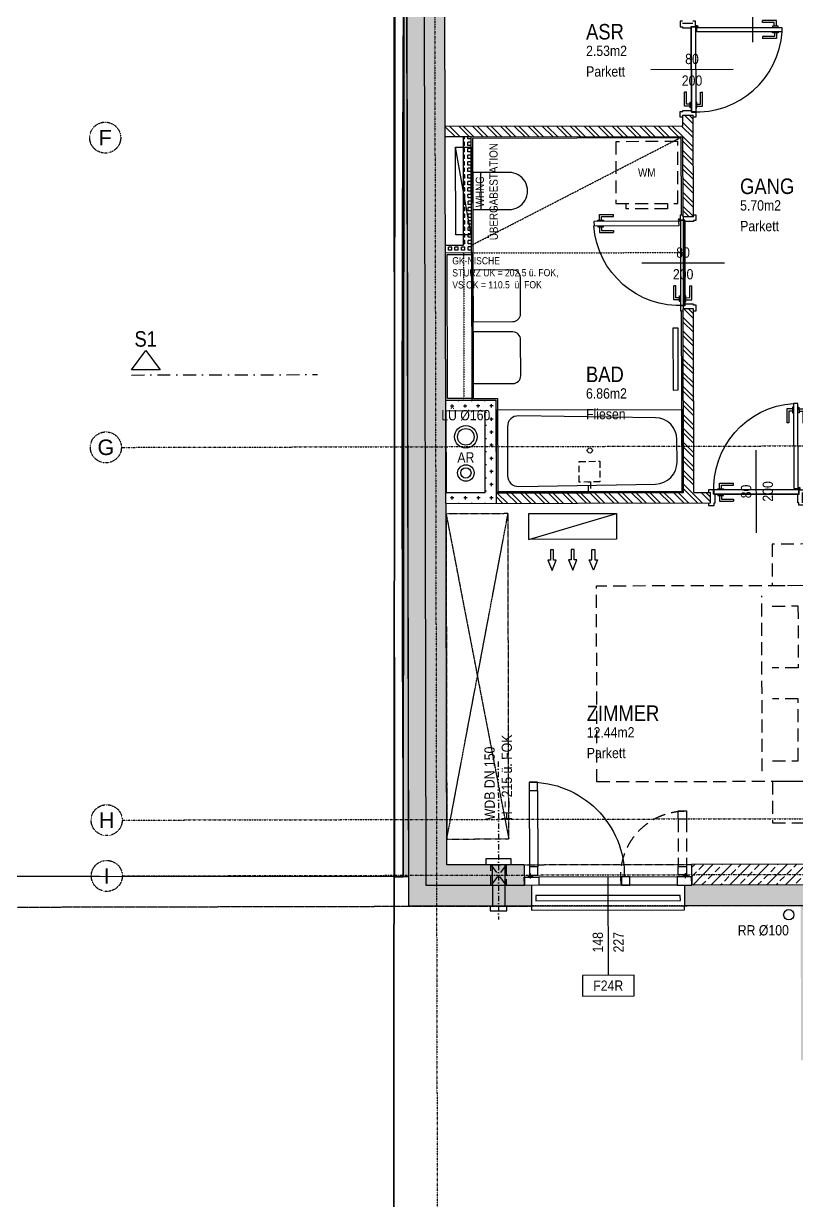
# Model space of a CAD drawing. Header units: millimetres. Extents: x -378801 to -302223, y -36469 to 154078.
# Drawn here: x -338311 to -330827, y -4439 to 6959 of the extents above; entities that cross this region are included whole.
import ezdxf
from ezdxf.enums import TextEntityAlignment as Align

# ---------------------------------------------------------------- set-up
doc = ezdxf.new("R2010")
doc.units = ezdxf.units.MM
for name, pattern in [('DASHDOT', [1, 0.5, -0.25, 0, -0.25]), ('HIDDEN', [0.375, 0.25, -0.125]), ('HIDDEN2', [0.1875, 0.125, -0.0625]), ('STRICHLINIE', [0.75, 0.5, -0.25]), ('STRICHPUNKT', [1, 0.5, -0.25, 0, -0.25]), ('STRICHPUNKTX2', [2, 1, -0.5, 0, -0.5])]:
    doc.linetypes.add(name, pattern=pattern)
for name, color, linetype in [('00_HLP---------M0', 6, 'Continuous'), ('00_HLP-G00-L01-M0', 6, 'Continuous'), ('01-ANS-G00-L01-M0', 8, 'Continuous'), ('01-BFL-G00-L01-M0', 10, 'Continuous'), ('01-SCH-G00-L01-M0', 8, 'STRICHPUNKTX2'), ('01-TXT---------M0', 1, 'Continuous'), ('01-TXT---------PP', 1, 'Continuous'), ('01-TXT-G00-L01-M0', 1, 'Continuous'), ('02-ANS-G00-L01-M0', 8, 'Continuous'), ('02-AXO-G00-L01-M0', 8, 'STRICHPUNKT'), ('02-FIL-G00-L01-LILA', 223, 'Continuous'), ('02-FIL-G00-L01-ORANGE', 40, 'Continuous'), ('02-FIL-G00-L01-STB', 8, 'Continuous'), ('02-FLI-G00-L01-M0', 141, 'Continuous'), ('02-HID-G00-L01-M0', 8, 'HIDDEN2'), ('02-TWA---------M0', 4, 'Continuous'), ('02-TWA-G00-L01-M0', 4, 'Continuous'), ('02-TWB-G00-L01-M0', 5, 'Continuous'), ('02-WDA---------M0', 8, 'Continuous'), ('02-WDA-G00-L01-M0', 8, 'Continuous'), ('02-ZWA---------M0', 2, 'Continuous'), ('02-ZWA-G00-L01-M0', 2, 'Continuous'), ('03-ANS-G00-L01-M0', 8, 'Continuous'), ('03-HID-G00-L01-M0', 8, 'HIDDEN2'), ('03-SYM-G00-L01-M0', 8, 'Continuous'), ('04-HLP---------M0', 8, 'HIDDEN2'), ('04-STO---------M0', 1, 'Continuous'), ('04-SYM---------EP', 8, 'Continuous'), ('04-SYM-G00-L01-EP', 8, 'Continuous'), ('04-TXT---------EP', 8, 'Continuous'), ('04-TXT-G00-L01-M0', 8, 'Continuous'), ('04-TXT-G00-L01-POS', 8, 'Continuous'), ('05-STO--------M0', 1, 'Continuous'), ('05-SYM---------M0', 8, 'Continuous'), ('05-SYM--------M0', 8, 'Continuous'), ('05-SYM-G00-L01-M0', 8, 'Continuous'), ('05-TXT---------PP', 8, 'Continuous'), ('05-TXT--------M0', 8, 'Continuous'), ('05-TXT-G00-L01-M0', 8, 'Continuous'), ('07-SAN---------M0', 8, 'Continuous'), ('07-SAN-G00-L01-FBHZG-EVERT', 8, 'Continuous'), ('07-SAN-G00-L01-KLIMA', 8, 'Continuous'), ('07-SAN-G00-L01-M0', 8, 'Continuous'), ('07-SYM-G00-L01-M0', 8, 'STRICHPUNKT'), ('07-TXT---------M0', 8, 'Continuous'), ('07_MOB-G00-L01-M0', 6, 'HIDDEN2')]:
    doc.layers.add(name, color=color, linetype=linetype)
doc.layers.add('09-VER-G00-L01-DÄMMUNG', color=3, linetype='Continuous', plot=False)
doc.layers.add('09-VER-G00-L01-GEBÄUDE', color=5, linetype='Continuous', plot=False)
doc.layers.add('09-VER-G00-L01-GRUNDSTÜCKSGRENZE', color=161, linetype='Continuous', lineweight=25)
doc.styles.add('ARIAL', font='arial.ttf', dxfattribs={"width": 0.85})
doc.styles.get("Standard").update_dxf_attribs({"font": 'arial.ttf'})
pattern_1 = [(90.122164, (-277267.837, 4862.295), (-27.597781, 47.566265), [31.75, -63.5]), (210.122164, (-277267.837, 4862.295), (-27.394703, -47.683512), [31.75, -63.5]), (150.122164, (-277267.837, 4862.295), (-54.992485, -0.117247), [-63.5, 31.75])]
pattern_2 = [(135.12216, (-392171.63, -40382.8), (-67.20816, -67.49537), []), (135.12216, (-392171.72, -40337.9), (-67.20816, -67.49537), [])]

# ---------------------------------------------------------------- blocks, each defined once
blk = doc.blocks.new('TÜR-80_10er-WAND')
at = {"layer": '00_HLP---------M0'}
blk.add_lwpolyline([(0.411, -0.025), (-0.411, -0.025), (-0.411, -0.025), (-0.411, 0.017), (0.411, 0.017)], close=True, dxfattribs=at)
for points in [[(0.4, 0.017), (-0.4, 0.017)], [(-0.375, 0.017), (-0.375, 0.027), (-0.32, 0.027), (-0.32, 0.017)], [(-0.357, 0.027), (-0.357, 0.083), (-0.222, 0.083)], [(-0.337, 0.027), (-0.337, 0.063), (-0.222, 0.063)], [(-0.222, 0.063), (-0.222, 0.083)], [(-0.375, -0.025), (-0.375, -0.035), (-0.32, -0.035), (-0.32, -0.025)], [(-0.357, -0.035), (-0.357, -0.091), (-0.222, -0.091)], [(-0.337, -0.035), (-0.337, -0.071), (-0.222, -0.071)], [(-0.222, -0.071), (-0.222, -0.091)]]:
    blk.add_lwpolyline(points, dxfattribs=at)
at = {"layer": '02-ZWA---------M0'}
for points in [[(-0.445, 0.1), (-0.445, 0)], [(0.445, 0.1), (0.445, 0)]]:
    blk.add_lwpolyline(points, dxfattribs=at)
at = {"layer": '05-STO--------M0'}
for points in [[(-0.465, 0.1), (-0.465, 0.125), (-0.41, 0.125), (-0.41, 0.1), (-0.4, 0.1), (-0.4, 0.017), (-0.415, 0.017), (-0.415, -0.025), (-0.465, -0.025), (-0.465, 0)], [(0.465, 0.1), (0.465, 0.125), (0.41, 0.125), (0.41, 0.1), (0.4, 0.1), (0.4, 0.017), (0.415, 0.017), (0.415, -0.025), (0.465, -0.025), (0.465, 0)]]:
    blk.add_lwpolyline(points, dxfattribs=at)
at = {"layer": '05-SYM---------M0'}
for points in [[(0.352, -0.808), (0.296, -0.808), (0.296, -0.673)], [(0.316, -0.673), (0.296, -0.673)], [(0.352, -0.788), (0.316, -0.788), (0.316, -0.673)], [(0.414, -0.808), (0.47, -0.808), (0.47, -0.673)], [(0.414, -0.788), (0.45, -0.788), (0.45, -0.673)], [(0.45, -0.673), (0.47, -0.673)], [(0.362, -0.826), (0.352, -0.826), (0.352, -0.771), (0.362, -0.771)], [(0.404, -0.826), (0.414, -0.826), (0.414, -0.771), (0.404, -0.771)]]:
    blk.add_lwpolyline(points, dxfattribs=at)
at = {"layer": '05-SYM--------M0'}
blk.add_lwpolyline([(0.404, -0.039), (0.404, -0.862), (0.404, -0.862), (0.362, -0.862), (0.362, -0.039)], close=True, dxfattribs=at)
for points in [[(0.41, -0.036), (0.42, -0.036)], [(0.415, -0.031), (0.415, -0.041)]]:
    blk.add_lwpolyline(points, dxfattribs=at)
blk.add_circle((0.415, -0.036), 0.01, dxfattribs=at)
blk.add_arc((0.415, -0.036), 0.828, 176.3309, 266.3309, dxfattribs=at)
blk = doc.blocks.new('05-TXT')
at = {"layer": '05-TXT--------M0'}
blk.add_line((-0.4, 0), (0.4, 0), dxfattribs=at)
at = {"layer": '05-TXT--------M0', "color": 8, "style": 'ARIAL', "width": 0.85}
blk.add_attdef('BREITE', text='', height=0.1, dxfattribs=at).set_placement((0, 0.05), align=Align.CENTER)
blk.add_attdef('HÖHE', text='', height=0.1, rotation=360, dxfattribs=at).set_placement((0, -0.06), align=Align.TOP_CENTER)
blk = doc.blocks.new('01-SQM')
at = {"layer": '01-TXT---------M0', "color": 1, "style": 'ARIAL', "width": 0.85}
blk.add_attdef('ROOM', (0, 0), '', height=0.15, dxfattribs=at)
blk.add_attdef('AREA', text='', height=0.1, dxfattribs=at).set_placement((0, -0.06), align=Align.TOP_LEFT)
at = {"layer": '01-TXT---------PP', "color": 1, "style": 'ARIAL', "width": 0.85}
blk.add_attdef('NR', text='', height=0.15, dxfattribs=at).set_placement((-0.117, 0), align=Align.RIGHT)
blk.add_attdef('FLOOR', text='', height=0.1, dxfattribs=at).set_placement((0, -0.26), align=Align.TOP_LEFT)
blk = doc.blocks.new('Fenster Doppelt 196')
at = {"layer": '02-WDA---------M0'}
for points in [[(-1.55, -0.2), (-1.55, -0.4)], [(-0.07, -0.2), (-0.07, -0.4)]]:
    blk.add_lwpolyline(points, dxfattribs=at)
at = {"layer": '04-HLP---------M0', "linetype": 'Continuous'}
for points in [[(-0.13, 0.72), (-0.13, 0.8), (-0.05, 0.8), (-0.05, 0.72)], [(-0.13, -0.1), (-0.13, -0.02), (-0.05, -0.02), (-0.05, -0.1)]]:
    blk.add_lwpolyline(points, close=True, dxfattribs=at)
for points in [[(-0.13, 0.72), (-0.13, -0.02)], [(-0.05, 0.72), (-0.05, -0.02)]]:
    blk.add_lwpolyline(points, dxfattribs=at)
at = {"layer": '04-HLP---------M0'}
for points in [[(-1.49, 0.437), (-1.49, 0.517), (-1.57, 0.517), (-1.57, 0.437)], [(-1.49, -0.1), (-1.49, -0.02), (-1.57, -0.02), (-1.57, -0.1)]]:
    blk.add_lwpolyline(points, close=True, dxfattribs=at)
for points in [[(-1.57, 0.437), (-1.57, -0.02)], [(-1.49, 0.437), (-1.49, -0.02)], [(-1.586, -0.11), (-1.536, -0.11)], [(-1.561, -0.135), (-1.561, -0.085)], [(-0.034, -0.11), (-0.084, -0.11)], [(-0.059, -0.135), (-0.059, -0.085)]]:
    blk.add_lwpolyline(points, dxfattribs=at)
at = {"layer": '04-HLP---------M0', "linetype": 'Continuous'}
blk.add_arc((-0.059, -0.11), 0.91, 89.5354, 180.5162, dxfattribs=at)
at = {"layer": '04-HLP---------M0'}
blk.add_arc((-1.561, -0.11), 0.627, 351.7537, 90.8218, dxfattribs=at)
at = {"layer": '04-STO---------M0'}
for points in [[(-1.48, -0.2), (-1.62, -0.2), (-1.62, -0.12), (-1.48, -0.12)], [(-0.94, -0.2), (-1.02, -0.2), (-1.02, -0.12), (-0.94, -0.12)], [(-0.14, -0.2), (0, -0.2), (0, -0.12), (-0.14, -0.12)]]:
    blk.add_lwpolyline(points, close=True, dxfattribs=at)
at = {"layer": '04-SYM---------EP'}
for p, q in [((-1.48, -0.12), (-0.14, -0.12)), ((-1.48, -0.2), (-0.14, -0.2))]:
    blk.add_line(p, q, dxfattribs=at)
blk = doc.blocks.new('04-TXT')
blk.add_line((0, 0), (0.953, 0))
at = {"layer": '04-TXT---------EP', "color": 8, "style": 'ARIAL', "width": 0.85}
blk.add_attdef('WIDTH', text='', height=0.1, dxfattribs=at).set_placement((0.632, 0.05), align=Align.CENTER)
blk.add_attdef('HEIGHT', text='', height=0.1, dxfattribs=at).set_placement((0.632, -0.05), align=Align.TOP_CENTER)
blk = doc.blocks.new('03-rar')
blk.add_circle((0, 0), 0.05)
at = {"layer": '01-TXT---------M0', "color": 8, "style": 'ARIAL', "width": 0.85}
blk.add_attdef('RR', text='', height=0.1, dxfattribs=at).set_placement((0, 0.1), align=Align.CENTER)
blk = doc.blocks.new('schnittführung')
at = {"color": 4, "linetype": 'DASHDOT', "ltscale": 0.25}
blk.add_line((0.237, -0.138), (0.237, 1.662), dxfattribs=at)
blk.add_line((0.237, -0.138), (0.237, 1.662), dxfattribs=at)
blk.add_line((0.237, -0.138), (0.237, 1.662), dxfattribs=at)
at = {"color": 4}
blk.add_lwpolyline([(0.187, 0.138), (0.187, -0.138), (0, 0)], close=True, dxfattribs=at)
at = {"layer": '07-TXT---------M0', "color": 9, "style": 'ARIAL', "text_generation_flag": 6, "width": 0.85}
blk.add_attdef('SCHNITT', text='', height=0.15, rotation=270, dxfattribs=at).set_placement((-0.037, 0), align=Align.CENTER)
blk = doc.blocks.new('07-WM')
at = {"linetype": 'HIDDEN', "ltscale": 0.5}
blk.add_lwpolyline([(0.05, -0.05), (0.05, -0.65), (0.65, -0.65), (0.65, -0.05)], close=True, dxfattribs=at)
blk.add_lwpolyline([(0.65, -0.15), (0.7, -0.15), (0.7, -0.55), (0.65, -0.55)], dxfattribs=at)
blk = doc.blocks.new('BETT')
for points in [[(0, 0.95), (-0.4, 0.95), (-0.4, 1.35), (0, 1.35)], [(0, -1.35), (-0.4, -1.35), (-0.4, -0.95), (0, -0.95)]]:
    blk.add_lwpolyline(points, close=True)
at = {"flags": 128}
blk.add_lwpolyline([(-2.1, 0.95), (-2.1, -0.95), (0, -0.95), (0, 0.95)], close=True, dxfattribs=at)
for points in [[(-0.5, 0.85), (-0.5, -0.85)], [(-0.4, 0.75), (-0.15, 0.75), (-0.15, 0.15), (-0.4, 0.15)], [(-0.4, -0.75), (-0.15, -0.75), (-0.15, -0.15), (-0.4, -0.15)]]:
    blk.add_lwpolyline(points)
blk = doc.blocks.new('07-WT60')
blk.add_lwpolyline([(-0.015, 0.25), (-0.4, 0.25, 0.414214), (-0.475, 0.175), (-0.475, -0.175, 0.414214), (-0.4, -0.25), (-0.015, -0.25)], format="xyb", close=True)
blk = doc.blocks.new('07-WC')
blk.add_lwpolyline([(-0.015, -0.18), (-0.365, -0.18, -1), (-0.365, 0.18, 0), (-0.015, 0.18), (-0.015, -0.18)], format="xyb", close=True)
blk.add_lwpolyline([(-0.095, -0.18), (-0.095, 0.18)])
blk = doc.blocks.new('WANDLÜFER')
at = {"layer": '02-TWA---------M0', "linetype": 'HIDDEN2', "ltscale": 0.75}
for points in [[(0.075, 0), (0.075, -0.2), (-0.075, -0.2), (-0.075, 0), (0.075, 0)], [(-0.075, 0), (0.075, -0.2)], [(0.075, 0), (-0.075, -0.2)]]:
    blk.add_lwpolyline(points, dxfattribs=at)
at = {"layer": '07-SAN---------M0', "linetype": 'STRICHPUNKT', "ltscale": 0.1}
blk.add_lwpolyline([(0, 1), (0, -0.53)], dxfattribs=at)
at = {"layer": '07-SAN---------M0'}
for points in [[(0, 0), (-0.12, 0), (-0.12, 0.06), (0.12, 0.06), (0.12, 0)], [(0.08, -0.4), (-0.08, -0.4), (-0.08, -0.445), (0.08, -0.445)]]:
    blk.add_lwpolyline(points, close=True, dxfattribs=at)
for points in [[(-0.06, 0), (-0.06, -0.4)], [(0.06, 0), (0.06, -0.4)]]:
    blk.add_lwpolyline(points, dxfattribs=at)
blk = doc.blocks.new('türachse&qualität')
at = {"layer": '05-SYM---------M0'}
blk.add_line((-0.4, 0), (-0.4, 0), dxfattribs=at)
at = {"layer": '05-TXT---------PP'}
blk.add_lwpolyline([(-0.5, -0.25), (-0.5, 0.25), (-0.7, 0.25), (-0.7, -0.25)], close=True, dxfattribs=at)
at = {"layer": '05-TXT---------PP', "color": 8, "style": 'ARIAL', "text_generation_flag": 6, "width": 0.85}
blk.add_attdef('POS.NR.', text='', height=0.1, rotation=270, dxfattribs=at).set_placement((-0.653, -0.011), align=Align.TOP_CENTER)
blk = doc.blocks.new('07-Badewanne')
blk.add_lwpolyline([(0, -0.8), (-1.8, -0.8), (-1.8, 0), (0, 0)], close=True)
at = {"linetype": 'HIDDEN2', "ltscale": 0.5}
for points in [[(-0.89, 0), (-0.89, -0.1), (-0.91, -0.1), (-0.91, 0)], [(-0.8, -0.1), (-0.8, -0.1), (-0.8, -0.3), (-1, -0.3), (-1, -0.1)]]:
    blk.add_lwpolyline(points, close=True, dxfattribs=at)
blk.add_lwpolyline([(-0.106, -0.637), (-0.106, -0.163, 0.418658), (-0.213, -0.058), (-1.539, -0.079, 0.409076), (-1.747, -0.291), (-1.747, -0.509, 0.409783), (-1.539, -0.721), (-0.213, -0.742, 0.419369), (-0.106, -0.637)], format="xyb", close=True)
blk.add_circle((-0.903, -0.405), 0.025)
blk = doc.blocks.new('KLIMAGERÄT')
for points in [[(-0.425, 0), (0.425, 0), (0.425, -0.25), (-0.425, -0.25), (-0.425, 0)], [(-0.215, -0.35), (-0.215, -0.45), (-0.24, -0.45), (-0.2, -0.55), (-0.2, -0.55), (-0.16, -0.45), (-0.185, -0.45), (-0.185, -0.35), (-0.215, -0.35)], [(-0.015, -0.35), (-0.015, -0.45), (-0.04, -0.45), (0, -0.55), (0, -0.55), (0.04, -0.45), (0.015, -0.45), (0.015, -0.35), (-0.015, -0.35)], [(0.215, -0.35), (0.215, -0.45), (0.24, -0.45), (0.2, -0.55), (0.2, -0.55), (0.16, -0.45), (0.185, -0.45), (0.185, -0.35), (0.215, -0.35)]]:
    blk.add_lwpolyline(points, close=True)
blk.add_lwpolyline([(-0.425, -0.25), (0.425, 0)])

msp = doc.modelspace()

# ---------------------------------------------------------------- hatches: boundary and pattern name
at = {"layer": '02-FIL-G00-L01-LILA', "true_color": 0x636466}
h = msp.add_hatch(dxfattribs=at)
h.set_pattern_fill('HONEY', color=251, scale=10, angle=107.16870486, style=0)
h.set_pattern_definition([(0.26447, (-337081.752, 30520.496), (47.497575, 27.715835), [31.75, -63.5]), (120.26447, (-337081.752, 30520.496), (-47.751405, 27.27619), [31.75, -63.5]), (60.26447, (-337081.752, 30520.496), (-0.25383, 54.992024), [-63.5, 31.75])])
h.paths.add_polyline_path([(-334624.0383, 10410.0154), (-334607.1649, 10410.0513), (-334582.185, -1305.6968), (-334636.2266, -1305.8121)])
h = msp.add_hatch(dxfattribs=at)
h.set_pattern_fill('HONEY', color=251, scale=10, angle=107.16870486, style=0)
h.set_pattern_definition(pattern_1)
h.paths.add_polyline_path([(-334607.1649, 10410.0513), (-334582.185, -1305.6968), (-334581.579, -1589.9214), (-333391.5817, -1587.3841), (-333392.0082, -1387.3846), (-333462.008, -1387.5338), (-334412.0058, -1389.5594), (-334436.7388, 10210.4142), (-333286.7415, 10212.8662), (-333216.7416, 10213.0155), (-333217.1681, 10413.015)])
h = msp.add_hatch(dxfattribs=at)
h.set_pattern_fill('HONEY', color=251, scale=10, angle=107.16870486, style=0)
h.set_pattern_definition(pattern_1)
h.paths.add_polyline_path([(-331842.0117, -1384.0797), (-331912.0115, -1384.229), (-331911.5851, -1584.2285), (-330786.5877, -1581.8299), (-330783.3894, -3081.8265), (-329350.8927, -3078.7721), (-329351.3191, -2878.7726), (-329421.319, -2878.9218), (-330583.8163, -2881.4005), (-330587.0145, -1381.4039)])
at = {"layer": '02-FIL-G00-L01-ORANGE', "true_color": 0x636466}
h = msp.add_hatch(dxfattribs=at)
h.set_pattern_fill('ANSI32', color=251, scale=10, angle=197.16870486, style=0)
h.set_pattern_definition(pattern_2)
h.paths.add_polyline_path([(-331827.907, 6070.9673), (-331927.9067, 6070.7541), (-331927.6829, 5965.7543), (-334227.6776, 5960.8503), (-334227.4644, 5860.8506), (-333977.465, 5861.3836), (-331927.4697, 5865.7545), (-331925.8066, 5085.7563), (-331825.8068, 5085.9695)])
h = msp.add_hatch(dxfattribs=at)
h.set_pattern_fill('SQUARE', color=251, scale=10, angle=197.16870486, style=0)
h.set_pattern_definition([(90.122164, (-392171.63, -40382.8), (-31.749928, -0.067696), [31.75, -31.75]), (180.122164, (-392171.63, -40382.8), (0.067696, -31.749928), [31.75, -31.75])])
h.paths.add_polyline_path([(-333977.465, 5861.3836), (-334052.4648, 5861.2237), (-334050.2261, 4811.2261), (-334225.2257, 4810.853), (-334225.066, 4735.9696), (-333975.0666, 4736.5026)])
h = msp.add_hatch(dxfattribs=at)
h.set_pattern_fill('ANSI32', color=251, scale=10, angle=197.16870486, style=0)
h.set_pattern_definition(pattern_2)
h.paths.add_polyline_path([(-331823.9092, 4195.9715), (-331923.909, 4195.7583), (-331920.1137, 2415.7624), (-333735.1096, 2411.8925), (-333734.8964, 2311.8927), (-331659.9011, 2316.317), (-331660.1143, 2416.3167), (-331820.1139, 2415.9756)])
h = msp.add_hatch(dxfattribs=at)
h.set_pattern_fill('CROSS', color=251, scale=10, angle=197.16870486, style=0)
h.set_pattern_definition([(90.12216, (-392171.63, -40382.8), (-63.63525, 63.364464), [31.75, -95.25]), (180.12216, (-392155.79, -40366.89), (-63.364464, -63.63525), [31.75, -95.25])])
h.paths.add_polyline_path([(-334222.0274, 3310.8564), (-334221.8036, 3205.8566), (-333841.8044, 3206.6668), (-333840.12, 2416.6686), (-334220.1192, 2415.8584), (-334219.8953, 2310.8586), (-333734.8964, 2311.8927), (-333737.0285, 3311.8905)])
at = {"layer": '02-FIL-G00-L01-STB', "true_color": 0x636466}
h = msp.add_hatch(dxfattribs=at)
h.set_pattern_fill('ANSI33', color=251, scale=20, angle=107.16870486, style=0)
h.set_pattern_definition([(44.82971, (-389052.15, -18110.56), (-89.53527, 90.06906), []), (44.82971, (-388962.35, -18110.83), (-89.53527, 90.06906), [63.5, -31.75])])
h.paths.add_polyline_path([(-333286.7415, 10212.8662), (-334436.7388, 10210.4142), (-334412.0058, -1389.5594), (-333462.008, -1387.5338), (-333462.1786, -1307.534), (-333462.4344, -1187.5343), (-334212.4327, -1189.1334), (-334236.3129, 10010.8411), (-333286.315, 10012.8667)])
h = msp.add_hatch(dxfattribs=at)
h.set_pattern_fill('ANSI33', color=251, scale=20, angle=107.16870486, style=0)
h.set_pattern_definition([(45.12216, (-392171.63, -40382.8), (-89.99383, 89.61088), []), (45.12216, (-392081.83, -40382.61), (-89.99383, 89.61088), [63.5, -31.75])])
h.paths.add_polyline_path([(-330396.2579, 2954.0127), (-330596.2574, 2953.5863), (-330587.441, -1181.4043), (-331842.4381, -1184.0802), (-331842.1737, -1308.0799), (-331842.1737, -1308.0799), (-331842.0117, -1384.0797), (-330587.0145, -1381.4039), (-330583.8163, -2881.4005), (-329421.319, -2878.9218), (-329421.481, -2802.922), (-329421.481, -2802.922), (-329421.7454, -2678.9223), (-330384.2432, -2680.9745)])

# ---------------------------------------------------------------- linework, layer by layer
at = {"layer": '00_HLP-G00-L01-M0', "color": 251, "true_color": 0x636466}
for centre, radius in [((-334028.771, 2956.2676), 110), ((-334028.0247, 2606.2684), 80)]:
    msp.add_circle(centre, radius, dxfattribs=at)
at = {"layer": '01-ANS-G00-L01-M0', "color": 251, "true_color": 0x636466}
msp.add_lwpolyline([(-331925.8066, 5085.7563), (-331923.909, 4195.7583)], dxfattribs=at)
at = {"layer": '01-BFL-G00-L01-M0', "color": 251, "linetype": 'STRICHLINIE', "true_color": 0x636466}
msp.add_lwpolyline([(-349770.6488, -12747.8195), (-349763.9222, -1622.2926), (-319591.6131, -1557.9604), (-319572.9059, -10332.6033), (-319639.4249, -22195.724)], dxfattribs=at)
at = {"layer": '02-ANS-G00-L01-M0', "color": 251, "true_color": 0x636466}
for points in [[(-333975.0663, 4736.3862), (-333972.028, 3311.3894)], [(-333391.5817, -1587.3841), (-333391.4964, -1627.384), (-331911.4998, -1624.2284), (-331911.5851, -1584.2285)]]:
    msp.add_lwpolyline(points, dxfattribs=at)
msp.add_lwpolyline([(-331951.7982, -1484.3141), (-333351.795, -1487.2991), (-333351.6884, -1537.299), (-331951.6916, -1534.3139), (-331951.7982, -1484.3141)], close=True, dxfattribs=at)
at = {"layer": '02-AXO-G00-L01-M0', "color": 251, "true_color": 0x636466}
for points in [[(-334357.6982, 20040.6051), (-334287.5423, -12863.0637)], [(-337363.6923, 2854.1568), (-303751.1372, 2925.8242)], [(-337355.9952, -755.835), (-303743.4401, -684.1676)], [(-337354.8439, -1295.8338), (-303742.2888, -1224.1664)]]:
    msp.add_lwpolyline(points, dxfattribs=at)
for centre in [(-337520.0884, 5853.8302), (-337513.692, 2853.837), (-337505.9949, -756.1548), (-337504.8435, -1296.1536)]:
    msp.add_circle(centre, 150, dxfattribs=at)
at = {"layer": '02-FLI-G00-L01-M0', "color": 251, "true_color": 0x636466}
for points in [[(-331940.8492, 5105.7243), (-331942.4376, 5850.7226), (-333962.433, 5846.4156), (-333957.06, 3326.4214), (-333722.0605, 3326.9224), (-333720.1416, 2426.9245), (-331935.1457, 2430.7303), (-331938.8663, 4175.7264)], [(-333957.06, 3326.4214), (-334207.0594, 3325.8883), (-334210.0341, 4721.0016), (-333960.0346, 4721.5346)], [(-333957.06, 3326.4214), (-333960.0344, 4721.4182)]]:
    msp.add_lwpolyline(points, dxfattribs=at)
at = {"layer": '02-HID-G00-L01-M0', "color": 251, "ltscale": 0.5, "true_color": 0x636466}
for points in [[(-334050.0661, 4736.2263), (-334047.0278, 3311.2295)], [(-333975.0666, 4736.5026), (-331925.0712, 4740.8735)], [(-331911.5851, -1584.2285), (-333391.5817, -1587.3841)]]:
    msp.add_lwpolyline(points, dxfattribs=at)
at = {"layer": '02-HID-G00-L01-M0', "color": 251, "true_color": 0x636466}
msp.add_lwpolyline([(-333462.4344, -1187.5343), (-331842.4381, -1184.0802)], dxfattribs=at)
at = {"layer": '02-TWA-G00-L01-M0', "color": 251, "true_color": 0x636466}
for p, q in [((-334412.0058, -1389.5594), (-334436.7388, 10210.4142)), ((-334212.4327, -1189.1334), (-334236.3129, 10010.8411)), ((-333462.4344, -1187.5343), (-334212.4327, -1189.1334)), ((-330587.441, -1181.4043), (-331842.4381, -1184.0802)), ((-333462.008, -1387.5338), (-334412.0058, -1389.5594)), ((-330587.0145, -1381.4039), (-331842.0117, -1384.0797))]:
    msp.add_line(p, q, dxfattribs=at)
for points in [[(-333462.4344, -1187.5343), (-333462.008, -1387.5338)], [(-331842.4381, -1184.0802), (-331842.0117, -1384.0797)]]:
    msp.add_lwpolyline(points, dxfattribs=at)
at = {"layer": '02-TWB-G00-L01-M0', "color": 251, "true_color": 0x636466}
msp.add_lwpolyline([(-361784.9933, -36469.4649), (-361779.146, 1012.4581), (-361735.3164, 19712.9754), (-350885.9808, 19809.3473), (-351010.6426, 6505.9719), (-346158.9366, 6487.2965), (-346091.2554, 10403.5859), (-334728.0149, 10410.6549), (-334728.0149, 10410.6549), (-334717.9781, -1306.0422), (-346151.0972, -1291.921), (-346116.4902, 2826.7093), (-351015.9682, 2830.6254), (-351020.1742, -12671.39)], dxfattribs=at)
at = {"layer": '02-WDA-G00-L01-M0', "color": 251, "true_color": 0x636466}
for p, q in [((-334581.579, -1589.9214), (-334607.1649, 10410.0513)), ((-333391.5817, -1587.3841), (-334581.579, -1589.9214)), ((-330786.5877, -1581.8299), (-331911.5851, -1584.2285))]:
    msp.add_line(p, q, dxfattribs=at)
msp.add_lwpolyline([(-334624.0383, 10410.0154), (-334607.1649, 10410.0513), (-334582.185, -1305.6968), (-334636.2266, -1305.8121)], close=True, dxfattribs=at)
at = {"layer": '02-ZWA-G00-L01-M0', "color": 251, "true_color": 0x636466}
for p, q in [((-333977.465, 5861.3836), (-334227.4644, 5860.8506)), ((-334050.2261, 4811.2261), (-334052.4648, 5861.2237)), ((-333977.465, 5861.3836), (-331927.4697, 5865.7545)), ((-333975.0663, 4736.3862), (-333977.465, 5861.3836)), ((-331925.8066, 5085.7563), (-331927.4697, 5865.7545)), ((-334225.2257, 4810.853), (-334050.2261, 4811.2261)), ((-331920.1137, 2415.7624), (-331923.909, 4195.7583)), ((-331820.1139, 2415.9756), (-331823.9092, 4195.9715)), ((-334222.0274, 3310.8564), (-333737.0285, 3311.8905)), ((-333737.0285, 3311.8905), (-333734.8964, 2311.8927)), ((-333841.8044, 3206.6668), (-334221.8036, 3205.8566)), ((-333840.12, 2416.6686), (-333841.8044, 3206.6668)), ((-334220.1192, 2415.8584), (-333840.12, 2416.6686)), ((-333735.1096, 2411.8925), (-331920.1137, 2415.7624)), ((-331820.1139, 2415.9756), (-331660.1143, 2416.3167)), ((-334219.8953, 2310.8586), (-331659.9011, 2316.317))]:
    msp.add_line(p, q, dxfattribs=at)
for points in [[(-331927.6829, 5965.7543), (-331927.9067, 6070.7541)], [(-331825.8068, 5085.9695), (-331827.907, 6070.9673)], [(-331927.6829, 5965.7543), (-334227.6776, 5960.8503)], [(-333975.0666, 4736.5026), (-334225.066, 4735.9696)]]:
    msp.add_lwpolyline(points, dxfattribs=at)
at = {"layer": '03-ANS-G00-L01-M0', "color": 251, "true_color": 0x636466}
msp.add_lwpolyline([(-334220.1192, 2415.8584), (-333840.12, 2416.6686), (-333841.8044, 3206.6668), (-334221.8036, 3205.8566), (-334220.1192, 2415.8584)], dxfattribs=at)
at = {"layer": '03-HID-G00-L01-M0', "color": 251, "true_color": 0x636466}
msp.add_lwpolyline([(-333975.2262, 4811.386), (-331927.4697, 5865.7545)], dxfattribs=at)
at = {"layer": '07-SAN-G00-L01-FBHZG-EVERT', "color": 251, "true_color": 0x636466}
msp.add_lwpolyline([(-333975.4394, 4911.3858), (-334125.4391, 4911.0659), (-334127.2514, 5761.064), (-333977.2518, 5761.3838)], close=True, dxfattribs=at)
msp.add_lwpolyline([(-333975.4394, 4911.3858), (-334127.2514, 5761.064)], dxfattribs=at)
at = {"layer": '07-SAN-G00-L01-M0', "color": 251, "true_color": 0x636466}
msp.add_lwpolyline([(-332023.5122, 4009.5761), (-332022.2329, 3409.5774), (-331972.233, 3409.684), (-331973.5123, 4009.6827)], close=True, dxfattribs=at)
at = {"layer": '07_MOB-G00-L01-M0', "color": 251, "true_color": 0x636466}
msp.add_lwpolyline([(-333619.6834, 2212.1382), (-334219.6821, 2210.8589), (-334212.9658, -939.134), (-333612.9671, -937.8547), (-333619.6834, 2212.1382)], close=True, dxfattribs=at)
for points in [[(-334219.6821, 2210.8589), (-333612.9671, -937.8547)], [(-334212.9658, -939.134), (-333619.6834, 2212.1382)]]:
    msp.add_lwpolyline(points, dxfattribs=at)
at = {"layer": '09-VER-G00-L01-DÄMMUNG', "color": 251, "ltscale": 1, "true_color": 0x636466}
for p, q in [((-334640.6393, 4991.993), (-334631.0156, 7690.044)), ((-334644.0921, 2784.7346), (-334640.6393, 4991.993)), ((-334640.3988, 946.6874), (-334644.0921, 2784.7346)), ((-334633.8727, -524.0089), (-334640.3988, 946.6874)), ((-334636.2266, -1305.8121), (-334633.8727, -524.0089)), ((-334717.9781, -1306.0422), (-334636.2266, -1305.8121))]:
    msp.add_line(p, q, dxfattribs=at)
at = {"layer": '09-VER-G00-L01-GEBÄUDE', "color": 251, "ltscale": 1, "true_color": 0x636466}
for p, q in [((-334728.0149, 10410.6549), (-334717.9781, -1306.0422)), ((-334717.9781, -1306.0422), (-346066.3627, -1292.0256))]:
    msp.add_line(p, q, dxfattribs=at)
msp.add_lwpolyline([(-334728.0149, 10410.6549), (-334624.0374, 10410.3882), (-334636.2266, -1305.8121), (-334717.9772, -1306.0422)], dxfattribs=at)
at = {"layer": '09-VER-G00-L01-GRUNDSTÜCKSGRENZE', "color": 251, "true_color": 0x636466}
msp.add_lwpolyline([(-307072.8328, -10354.6125), (-318236.149, -10251.1178), (-334731.7398, -10082.8632), (-334703.1183, 19861.2842), (-361621.0021, 19752.8197), (-361750.9984, 19753.2061), (-361702.9463, 35921.0335), (-361697.2627, 37833.3866), (-346703.7721, 37981.5509), (-324341.1847, 38084.7734), (-324420.1038, 19902.0663), (-324285.8875, 19903.26), (-307137.4969, 19972.3587)], close=True, dxfattribs=at)
at = {"layer": '09-VER-G00-L01-GRUNDSTÜCKSGRENZE', "color": 251, "ltscale": 0.2, "true_color": 0x636466}
msp.add_lwpolyline([(-334703.1183, 19861.2842), (-334731.7398, -10082.8632)], dxfattribs=at)

# ---------------------------------------------------------------- block references
at = {"layer": '01-SCH-G00-L01-M0', "color": 251, "true_color": 0x636466, "xscale": 1000, "yscale": 1000, "zscale": 1000, "rotation": 270.1221635847494}
msp.add_blockref('schnittführung', (-337127.8921, 3792.1617), dxfattribs=at).add_auto_attribs({'SCHNITT': 'S1'})
at = {"layer": '01-TXT-G00-L01-M0', "color": 251, "true_color": 0x636466, "xscale": 1000, "yscale": 1000, "zscale": 1000}
for p, rotation, values in [((-332864.3156, 6803.7592), 0.1221635742486319, {'ROOM': 'ASR', 'AREA': '2.53m2', 'FLOOR': 'Parkett'}), ((-331373.1486, 5306.9352), 0.1221635727243066, {'ROOM': 'GANG', 'AREA': '5.70m2', 'FLOOR': 'Parkett'}), ((-332865.2405, 3485.8873), 0.1221635760656192, {'ROOM': 'BAD', 'AREA': '6.86m2', 'FLOOR': 'Fliesen'}), ((-332858.031, 203.7576), 0.1221635730114725, {'ROOM': 'ZIMMER', 'AREA': '12.44m2', 'FLOOR': 'Parkett'})]:
    msp.add_blockref('01-SQM', p, dxfattribs=dict(at, rotation=rotation)).add_auto_attribs(values)
at = {"layer": '03-SYM-G00-L01-M0', "color": 251, "true_color": 0x636466}
ref = msp.add_blockref('03-rar', (-334028.771, 2956.2676), dxfattribs=dict(at, xscale=1600.000000298866, yscale=1600.000000298866, zscale=1600.000000298866, rotation=0.1221635837078192))
ref.add_attrib('RR', 'LÜ %%C160', dxfattribs={"layer": '01-TXT---------M0', "color": 8, "height": 100, "rotation": 0.12216359, "style": 'ARIAL', "width": 0.85}).set_placement((-334029.1121, 3116.2672), align=Align.CENTER)
at = {"layer": '03-SYM-G00-L01-M0', "color": 251, "true_color": 0x636466, "xscale": 1000, "yscale": 1000, "zscale": 1000, "rotation": 0.1221635837078192}
msp.add_blockref('03-rar', (-334028.0247, 2606.2684), dxfattribs=at).add_auto_attribs({'RR': 'AR'})
at = {"layer": '03-SYM-G00-L01-M0', "color": 251, "true_color": 0x636466}
ref = msp.add_blockref('03-rar', (-330901.3955, -1672.0749), dxfattribs=dict(at, xscale=1000, yscale=1000, zscale=1000, rotation=0.1221635837078192))
ref.add_attrib('RR', 'RR %%c100', dxfattribs={"layer": '01-TXT---------M0', "color": 8, "height": 100, "rotation": 0.12216359, "style": 'ARIAL', "width": 0.85}).set_placement((-330900.9691, -1872.0744), align=Align.RIGHT)
at = {"layer": '04-SYM-G00-L01-EP', "color": 251, "true_color": 0x636466, "xscale": -1000, "yscale": 1000, "zscale": 1000, "rotation": 0.1221635904737273}
msp.add_blockref('Fenster Doppelt 196', (-333462.4344, -1187.5343), dxfattribs=at)
at = {"layer": '04-TXT-G00-L01-M0', "color": 251, "true_color": 0x636466}
ref = msp.add_blockref('04-TXT', (-332652.1803, -1305.8849), dxfattribs=dict(at, xscale=-1000, yscale=1000, zscale=1000, rotation=90.12216362245417))
ref.add_attrib('WIDTH', '148', dxfattribs={"layer": '04-TXT---------EP', "color": 8, "extrusion": (0, 0, -1), "height": 100, "rotation": 269.87783638, "style": 'ARIAL', "text_generation_flag": 2, "width": 0.85}).set_placement((332700.8323, -1938.1534), align=Align.CENTER)
ref.add_attrib('HEIGHT', '227', dxfattribs={"layer": '04-TXT---------EP', "color": 8, "extrusion": (0, 0, -1), "height": 100, "rotation": 269.87783638, "style": 'ARIAL', "text_generation_flag": 2, "width": 0.85}).set_placement((332600.8325, -1937.9402), align=Align.TOP_CENTER)
at = {"layer": '04-TXT-G00-L01-POS', "color": 251, "true_color": 0x636466}
ref = msp.add_blockref('türachse&qualität', (-332651.2145, -1758.8098), dxfattribs=dict(at, xscale=1000, yscale=1000, zscale=1000, rotation=90.12215993210906))
ref.add_attrib('POS.NR.', 'F24R', dxfattribs={"layer": '05-TXT---------PP', "color": 8, "height": 100, "rotation": 0.12215993, "style": 'ARIAL', "width": 0.85}).set_placement((-332649.9353, -2358.8084), align=Align.MIDDLE_CENTER)
at = {"layer": '05-SYM-G00-L01-M0', "color": 251, "true_color": 0x636466, "yscale": 1000, "zscale": 1000}
for p, xscale, rotation in [((-331828.8558, 6515.9663), 1000, 90.12216336566019), ((-331924.8578, 4640.7573), -1000, 270.1221637706406), ((-331215.1153, 2417.2655), -1000, 180.1221638034045)]:
    msp.add_blockref('TÜR-80_10er-WAND', p, dxfattribs=dict(at, xscale=xscale, rotation=rotation))
at = {"layer": '05-TXT-G00-L01-M0', "color": 251, "true_color": 0x636466, "xscale": 1000, "yscale": 1000, "zscale": 1000}
for p, rotation in [((-331250.2643, 7177.2014), 90.12216357788186), ((-331838.8558, 6515.9449), 0.1221635810478436), ((-331924.8578, 4640.7573), 0.1221635827522138), ((-331215.1366, 2427.2655), 90.12216357788186)]:
    msp.add_blockref('05-TXT', p, dxfattribs=dict(at, rotation=rotation)).add_auto_attribs({'BREITE': '80', 'HÖHE': '200'})
at = {"layer": '07-SAN-G00-L01-KLIMA', "color": 251, "true_color": 0x636466, "xscale": 1000, "yscale": 1000, "zscale": 1000, "rotation": 0.1221635792803712}
msp.add_blockref('KLIMAGERÄT', (-332994.6848, 2213.4708), dxfattribs=at)
at = {"layer": '07-SAN-G00-L01-M0', "color": 251, "true_color": 0x636466, "yscale": 1000, "zscale": 1000}
for name, p, xscale, rotation in [('07-WM', (-331927.4697, 5865.7545), 1000, 270.1221635764336), ('07-WC', (-333976.3456, 5336.3848), -1000, 0.1221636415146587), ('07-WT60', (-333974.1815, 4321.3871), 1000, 180.122163578841), ('07-WT60', (-333972.9022, 3721.3885), 1000, 180.122163578841), ('07-Badewanne', (-333730.1203, 2416.9032), 1000, 180.1221635978101), ('WANDLÜFER', (-333712.4339, -1188.0673), 1000, 0.1221636046774452)]:
    msp.add_blockref(name, p, dxfattribs=dict(at, xscale=xscale, rotation=rotation))
at = {"layer": '07_MOB-G00-L01-M0', "color": 251, "true_color": 0x636466, "xscale": -1000, "yscale": 1000, "zscale": 1000, "rotation": 180.1221635870357}
msp.add_blockref('BETT', (-330661.1721, 568.4424), dxfattribs=at)

# ---------------------------------------------------------------- texts
at = {"layer": '02-AXO-G00-L01-M0', "color": 251, "true_color": 0x636466, "char_height": 150, "width": 303.3, "attachment_point": 5, "rotation": 0.12216358}
for s, insert in [('{\\fArial|b0|i0|c0|p34;F}', (-337520.0884, 5853.8302)), ('{\\fArial|b0|i0|c0|p34;G}', (-337513.692, 2853.837)), ('{\\fArial|b0|i0|c0|p34;H}', (-337505.9949, -756.1548)), ('{\\fArial|b0|i0|c0|p34;I}', (-337504.8435, -1296.1536))]:
    msp.add_mtext(s, dxfattribs=dict(at, insert=insert))
at = {"layer": '07-SAN-G00-L01-FBHZG-EVERT', "color": 251, "true_color": 0x636466, "insert": (-333933.0813, 5329.727), "char_height": 80, "width": 1165, "attachment_point": 2, "rotation": 90.12216359, "style": 'ARIAL'}
msp.add_mtext('WHNG ÜBERGABESTATION', dxfattribs=at)
at = {"layer": '07-SAN-G00-L01-M0', "color": 251, "true_color": 0x636466, "insert": (-333713.3546, -756.2196), "char_height": 100, "width": 1538, "attachment_point": 4, "rotation": 90.12216358, "style": 'ARIAL'}
msp.add_mtext('WDB DN 150\\PH = 215 ü. FOK', dxfattribs=at)
at = {"layer": '07-SYM-G00-L01-M0', "color": 251, "linetype": 'Continuous', "true_color": 0x636466, "style": 'ARIAL'}
for s, insert, char_height, width, attachment_point, rotation in [('WM', (-332276.7226, 5515.0091), 80, 505.386808, 5, 0.12216362), ('GK-NISCHE \\PSTURZ UK = 202.5 ü. FOK, \\PVS OK = 110.5  ü. FOK', (-334159.9806, 4695.9918), 70, 1470, 1, 0.12216358)]:
    msp.add_mtext(s, dxfattribs=dict(at, insert=insert, char_height=char_height, width=width, attachment_point=attachment_point, rotation=rotation))

doc.saveas('drawing.dxf')
